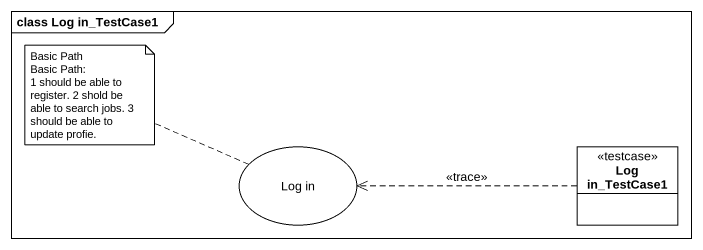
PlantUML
@startuml
mainframe class Log in_TestCase1
allowmixing
hide circle
hide empty members
usecase "Log in" as Log_in
class "Log in_TestCase1" as Log_in_TestCase1 <<testcase>>
Log_in_TestCase1 .left.> Log_in : <<trace>>
note left of Log_in
  Basic Path
  Basic Path:
  1 should be able to register. 2 shold be able to search jobs. 3 should be able to update profie.
end note
@enduml
